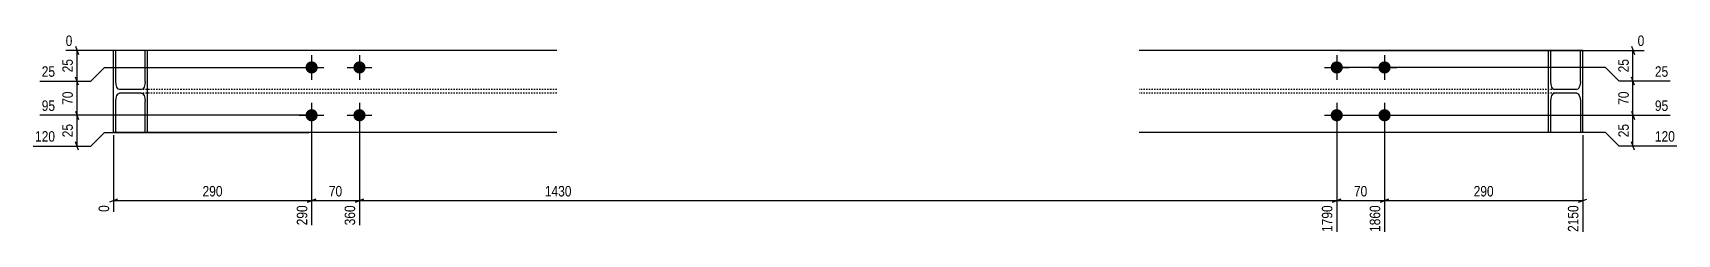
# Model space of a CAD drawing. Header units: millimetres. Extents: x 12 to 11053, y 9 to 364.
# Drawn here: x 12 to 2418, y 9 to 303 of the extents above.
import ezdxf

# ---------------------------------------------------------------- set-up
doc = ezdxf.new("R2010")
doc.units = ezdxf.units.MM
doc.linetypes.add('DXK_LINE_DOT2', pattern=[3.9198, 1.9599, -1.9599])
doc.layers.add('MÅLSÆTNING', color=7, linetype='Continuous')
doc.layers.add('STÅL', color=7, linetype='Continuous')
doc.styles.add('Arial Narrow', font='ARIALN.TTF', dxfattribs={"height": 0.2})

msp = doc.modelspace()

# ---------------------------------------------------------------- hatches: boundary and pattern name
at = {"layer": 'STÅL', "linetype": 'Continuous'}
for points in [[(428.6, 252.8, -1), (410.6, 252.8, -1)], [(498.6, 252.8, -1), (480.6, 252.8, -1)], [(1928.6, 252.8, -1), (1910.6, 252.8, -1)], [(1998.6, 252.8, -1), (1980.6, 252.8, -1)], [(428.6, 182.8, -1), (410.6, 182.8, -1)], [(498.6, 182.8, -1), (480.6, 182.8, -1)], [(1928.6, 182.8, -1), (1910.6, 182.8, -1)], [(1998.6, 182.8, -1), (1980.6, 182.8, -1)]]:
    msp.add_hatch(color=3, dxfattribs=at).paths.add_polyline_path(points)

# ---------------------------------------------------------------- linework, layer by layer
at = {"layer": 'MÅLSÆTNING', "color": 7, "linetype": 'Continuous'}
for p, q in [((415.6, 277.8), (59.7, 277.8)), ((73.9, 283.8), (78.7, 271.8)), ((76.3, 232.8), (76.3, 277.8)), ((1923.6, 277.8), (2369.7, 277.8)), ((2350.7, 283.8), (2355.5, 271.8)), ((2353.1, 232.8), (2353.1, 277.8)), ((96.3, 232.8), (116.3, 252.8)), ((96.3, 232.8), (116.3, 252.8)), ((116.3, 252.8), (415.6, 252.8)), ((116.3, 252.8), (415.6, 252.8)), ((2313.1, 252.8), (1923.6, 252.8)), ((2313.1, 252.8), (1923.6, 252.8)), ((2333.1, 232.8), (2313.1, 252.8)), ((21.7, 232.8), (96.3, 232.8)), ((78.7, 226.8), (73.9, 238.8)), ((2407.7, 232.8), (2333.1, 232.8)), ((2355.5, 226.8), (2350.7, 238.8)), ((415.6, 182.8), (21.7, 182.8)), ((415.6, 182.8), (21.7, 182.8)), ((73.9, 188.8), (78.7, 176.8)), ((76.3, 137.8), (76.3, 182.8)), ((419.6, 178.8), (419.6, 21.7)), ((419.6, 178.8), (419.6, 21.7)), ((489.6, 178.8), (489.6, 21.7)), ((489.6, 178.8), (489.6, 21.7)), ((1919.6, 178.8), (1919.6, 12)), ((1919.6, 178.8), (1919.6, 12)), ((1923.6, 182.8), (2407.7, 182.8)), ((1923.6, 182.8), (2407.7, 182.8)), ((1989.6, 178.8), (1989.6, 12)), ((1989.6, 178.8), (1989.6, 12)), ((2350.7, 188.8), (2355.5, 176.8)), ((2353.1, 137.8), (2353.1, 182.8)), ((96.3, 137.8), (116.3, 157.8)), ((116.3, 157.8), (415.6, 157.8)), ((129.6, 153.8), (129.6, 41.3)), ((2313.1, 157.8), (1923.6, 157.8)), ((2279.6, 153.8), (2279.6, 12)), ((2333.1, 137.8), (2313.1, 157.8)), ((12, 137.8), (96.3, 137.8)), ((78.7, 131.8), (73.9, 143.8)), ((2417.4, 137.8), (2333.1, 137.8)), ((2355.5, 131.8), (2350.7, 143.8)), ((135.6, 60.2), (123.6, 55.4)), ((129.6, 57.8), (419.6, 57.8)), ((425.6, 60.2), (413.6, 55.4)), ((413.6, 55.4), (425.6, 60.2)), ((419.6, 57.8), (489.6, 57.8)), ((495.6, 60.2), (483.6, 55.4)), ((483.6, 55.4), (495.6, 60.2)), ((489.6, 57.8), (1919.6, 57.8)), ((1925.6, 60.2), (1913.6, 55.4)), ((1913.6, 55.4), (1925.6, 60.2)), ((1919.6, 57.8), (1989.6, 57.8)), ((1995.6, 60.2), (1983.6, 55.4)), ((1983.6, 55.4), (1995.6, 60.2)), ((1989.6, 57.8), (2279.6, 57.8)), ((2273.6, 55.4), (2285.6, 60.2))]:
    msp.add_line(p, q, dxfattribs=at)
at = {"layer": 'STÅL', "color": 2, "linetype": 'Continuous'}
for p, q in [((129.6, 157.8), (129.6, 277.8)), ((778.2, 277.8), (129.6, 277.8)), ((133.1, 232.3), (133.1, 277.8)), ((176.1, 232.3), (176.1, 277.8)), ((179.6, 157.8), (179.6, 277.8)), ((2279.6, 277.8), (1630.6, 277.8)), ((2229.6, 157.8), (2229.6, 277.8)), ((2233.1, 232.3), (2233.1, 277.8)), ((2276.1, 232.3), (2276.1, 277.8)), ((2279.6, 157.8), (2279.6, 277.8)), ((133.5, 227.7), (133.1, 232.3)), ((134.6, 223.8), (133.5, 227.7)), ((136.4, 221.2), (134.6, 223.8)), ((138.4, 220.3), (136.4, 221.2)), ((170.8, 220.3), (138.4, 220.3)), ((172.8, 221.2), (170.8, 220.3)), ((174.5, 223.8), (172.8, 221.2)), ((175.7, 227.7), (174.5, 223.8)), ((176.1, 232.3), (175.7, 227.7)), ((2233.5, 227.7), (2233.1, 232.3)), ((2234.6, 223.8), (2233.5, 227.7)), ((2236.4, 221.2), (2234.6, 223.8)), ((2238.4, 220.3), (2236.4, 221.2)), ((2270.8, 220.3), (2238.4, 220.3)), ((2272.8, 221.2), (2270.8, 220.3)), ((2274.5, 223.8), (2272.8, 221.2)), ((2275.7, 227.7), (2274.5, 223.8)), ((2276.1, 232.3), (2275.7, 227.7)), ((133.1, 203.3), (133.5, 207.9)), ((133.1, 157.8), (133.1, 203.3)), ((133.5, 207.9), (134.6, 211.8)), ((134.6, 211.8), (136.4, 214.4)), ((136.4, 214.4), (138.4, 215.3)), ((170.8, 215.3), (138.4, 215.3)), ((170.8, 215.3), (172.8, 214.4)), ((172.8, 214.4), (174.5, 211.8)), ((174.5, 211.8), (175.7, 207.9)), ((175.7, 207.9), (176.1, 203.3)), ((176.1, 157.8), (176.1, 203.3)), ((2233.1, 203.3), (2233.5, 207.9)), ((2233.1, 157.8), (2233.1, 203.3)), ((2233.5, 207.9), (2234.6, 211.8)), ((2234.6, 211.8), (2236.4, 214.4)), ((2236.4, 214.4), (2238.4, 215.3)), ((2270.8, 215.3), (2238.4, 215.3)), ((2270.8, 215.3), (2272.8, 214.4)), ((2272.8, 214.4), (2274.5, 211.8)), ((2274.5, 211.8), (2275.7, 207.9)), ((2275.7, 207.9), (2276.1, 203.3)), ((2276.1, 203.3), (2276.1, 157.8)), ((778.2, 157.8), (129.6, 157.8)), ((2276.1, 157.8), (1630.6, 157.8)), ((2279.6, 157.8), (2276.1, 157.8))]:
    msp.add_line(p, q, dxfattribs=at)
at = {"layer": 'STÅL', "color": 3, "linetype": 'Continuous'}
for p, q in [((419.6, 270.8), (419.6, 234.8)), ((489.6, 270.8), (489.6, 234.8)), ((1919.6, 270.8), (1919.6, 234.8)), ((1989.6, 270.8), (1989.6, 234.8)), ((401.6, 252.8), (437.6, 252.8)), ((471.6, 252.8), (507.6, 252.8)), ((1901.6, 252.8), (1937.6, 252.8)), ((1971.6, 252.8), (2007.6, 252.8)), ((419.6, 200.8), (419.6, 164.8)), ((489.6, 200.8), (489.6, 164.8)), ((1919.6, 200.8), (1919.6, 164.8)), ((1989.6, 200.8), (1989.6, 164.8)), ((401.6, 182.8), (437.6, 182.8)), ((471.6, 182.8), (507.6, 182.8)), ((1901.6, 182.8), (1937.6, 182.8)), ((1971.6, 182.8), (2007.6, 182.8))]:
    msp.add_line(p, q, dxfattribs=at)
at = {"layer": 'STÅL', "color": 7, "linetype": 'DXK_LINE_DOT2'}
for p, q in [((778.2, 220.3), (170.8, 220.3)), ((2238.4, 220.3), (1630.6, 220.3)), ((778.2, 215.3), (170.8, 215.3)), ((2238.4, 215.3), (1630.6, 215.3))]:
    msp.add_line(p, q, dxfattribs=at)

# ---------------------------------------------------------------- next in the draw order: wipeouts: each hides what was drawn before it
at = {"color": 0, "linetype": 'Continuous'}
for points in [[(72.7, 281), (72.7, 303.4), (56.5, 303.4), (56.5, 281)], [(2372.9, 281), (2372.9, 303.4), (2356.7, 303.4), (2356.7, 281)], [(2407.9, 186), (2407.9, 208.4), (2382, 208.4), (2382, 186)], [(2417.7, 141), (2417.7, 163.4), (2382, 163.4), (2382, 141)], [(126.4, 54.2), (104, 54.2), (104, 38), (126.4, 38)], [(416.4, 54.2), (394, 54.2), (394, 18.5), (416.4, 18.5)], [(1916.4, 54.2), (1894, 54.2), (1894, 8.8), (1916.4, 8.8)], [(2276.4, 54.2), (2254, 54.2), (2254, 8.8), (2276.4, 8.8)]]:
    msp.add_wipeout(points, dxfattribs=at).dxf.layer = 'MÅLSÆTNING'
at = {"color": 0}
for points in [[(73.3, 268.2), (50.9, 268.2), (50.9, 242.3), (73.3, 242.3)], [(2350.1, 268.2), (2327.7, 268.2), (2327.7, 242.3), (2350.1, 242.3)], [(292.4, 60.8), (292.4, 83.2), (256.8, 83.2), (256.8, 60.8)], [(467.5, 60.8), (467.5, 83.2), (441.6, 83.2), (441.6, 60.8)], [(1651.5, 60.8), (1651.5, 83.2), (757.7, 83.2), (757.7, 60.8)], [(1967.5, 60.8), (1967.5, 83.2), (1941.6, 83.2), (1941.6, 60.8)], [(2152.4, 60.8), (2152.4, 83.2), (2116.8, 83.2), (2116.8, 60.8)]]:
    msp.add_wipeout(points, dxfattribs=at).dxf.layer = 'MÅLSÆTNING'

# ---------------------------------------------------------------- next in the draw order: linework, layer by layer
at = {"layer": 'MÅLSÆTNING', "color": 7, "linetype": 'Continuous'}
for p, q in [((2333.1, 232.8), (2313.1, 252.8)), ((21.7, 232.8), (96.3, 232.8)), ((78.7, 226.8), (73.9, 238.8)), ((76.3, 182.8), (76.3, 232.8)), ((2407.7, 232.8), (2333.1, 232.8)), ((2355.5, 226.8), (2350.7, 238.8)), ((2353.1, 182.8), (2353.1, 232.8))]:
    msp.add_line(p, q, dxfattribs=at)

# ---------------------------------------------------------------- next in the draw order: texts
at = {"layer": 'MÅLSÆTNING', "color": 3, "linetype": 'Continuous', "style": 'Arial Narrow'}
for s, height, p in [('0', 15.3, (59.7, 284.2)), ('0', 15.3, (2359.9, 284.2)), ('95', 15.27, (2385.2, 189.2)), ('120', 15.27, (2385.2, 144.2))]:
    msp.add_text(s, height=height, dxfattribs=at).set_placement(p)
at = {"layer": 'MÅLSÆTNING', "color": 3, "style": 'Arial Narrow'}
for p in [(70.1, 245.6), (2346.9, 245.6)]:
    msp.add_text('25', height=15.27, rotation=90.0002, dxfattribs=at).set_placement(p)
for s, p in [('290', (260, 64)), ('1430', (760.9, 64)), ('290', (2120, 64))]:
    msp.add_text(s, height=15.27, dxfattribs=at).set_placement(p)
at = {"layer": 'MÅLSÆTNING', "color": 3, "linetype": 'Continuous', "style": 'Arial Narrow'}
for s, height, p in [('0', 15.3, (123.2, 41.3)), ('290', 15.27, (413.2, 21.7)), ('1790', 15.27, (1913.2, 12)), ('2150', 15.27, (2273.2, 12))]:
    msp.add_text(s, height=height, rotation=90.0002, dxfattribs=at).set_placement(p)

# ---------------------------------------------------------------- next in the draw order: wipeouts: each hides what was drawn before it
at = {"color": 0, "linetype": 'Continuous'}
for points in [[(486.4, 54.2), (464, 54.2), (464, 18.5), (486.4, 18.5)], [(1986.4, 54.2), (1964, 54.2), (1964, 8.8), (1986.4, 8.8)]]:
    msp.add_wipeout(points, dxfattribs=at).dxf.layer = 'MÅLSÆTNING'

# ---------------------------------------------------------------- next in the draw order: texts
at = {"layer": 'MÅLSÆTNING', "color": 3, "style": 'Arial Narrow'}
for p in [(444.8, 64), (1944.8, 64)]:
    msp.add_text('70', height=15.27, dxfattribs=at).set_placement(p)
at = {"layer": 'MÅLSÆTNING', "color": 3, "linetype": 'Continuous', "style": 'Arial Narrow'}
for s, p in [('360', (483.2, 21.7)), ('1860', (1983.2, 12))]:
    msp.add_text(s, height=15.27, rotation=90.0002, dxfattribs=at).set_placement(p)

# ---------------------------------------------------------------- next in the draw order: wipeouts: each hides what was drawn before it
at = {"color": 0, "linetype": 'Continuous'}
for points in [[(47.4, 236), (47.4, 258.4), (21.5, 258.4), (21.5, 236)], [(2407.9, 236), (2407.9, 258.4), (2382, 258.4), (2382, 236)]]:
    msp.add_wipeout(points, dxfattribs=at).dxf.layer = 'MÅLSÆTNING'
at = {"color": 0}
for points in [[(73.3, 220.7), (50.9, 220.7), (50.9, 194.8), (73.3, 194.8)], [(2350.1, 220.7), (2327.7, 220.7), (2327.7, 194.8), (2350.1, 194.8)]]:
    msp.add_wipeout(points, dxfattribs=at).dxf.layer = 'MÅLSÆTNING'

# ---------------------------------------------------------------- next in the draw order: linework, layer by layer
at = {"layer": 'MÅLSÆTNING', "color": 7, "linetype": 'Continuous'}
for p, q in [((73.9, 188.8), (78.7, 176.8)), ((2350.7, 188.8), (2355.5, 176.8))]:
    msp.add_line(p, q, dxfattribs=at)

# ---------------------------------------------------------------- next in the draw order: texts
at = {"layer": 'MÅLSÆTNING', "color": 3, "linetype": 'Continuous', "style": 'Arial Narrow'}
for p in [(24.7, 239.2), (2385.2, 239.2)]:
    msp.add_text('25', height=15.27, dxfattribs=at).set_placement(p)
at = {"layer": 'MÅLSÆTNING', "color": 3, "style": 'Arial Narrow'}
for p in [(70.1, 198.1), (2346.9, 198.1)]:
    msp.add_text('70', height=15.27, rotation=90.0002, dxfattribs=at).set_placement(p)

# ---------------------------------------------------------------- next in the draw order: wipeouts: each hides what was drawn before it
at = {"color": 0, "linetype": 'Continuous'}
msp.add_wipeout([(47.4, 186), (47.4, 208.4), (21.5, 208.4), (21.5, 186)], dxfattribs=at).dxf.layer = 'MÅLSÆTNING'
at = {"color": 0}
for points in [[(73.3, 173.2), (50.9, 173.2), (50.9, 147.3), (73.3, 147.3)], [(2350.1, 173.2), (2327.7, 173.2), (2327.7, 147.3), (2350.1, 147.3)]]:
    msp.add_wipeout(points, dxfattribs=at).dxf.layer = 'MÅLSÆTNING'

# ---------------------------------------------------------------- next in the draw order: texts
at = {"layer": 'MÅLSÆTNING', "color": 3, "linetype": 'Continuous', "style": 'Arial Narrow'}
msp.add_text('95', height=15.27, dxfattribs=at).set_placement((24.7, 189.2))
at = {"layer": 'MÅLSÆTNING', "color": 3, "style": 'Arial Narrow'}
msp.add_text('25', height=15.27, rotation=90.0002, dxfattribs=at).set_placement((2346.9, 150.6))

# ---------------------------------------------------------------- next in the draw order: wipeouts: each hides what was drawn before it
at = {"color": 0, "linetype": 'Continuous'}
msp.add_wipeout([(47.4, 141), (47.4, 163.4), (11.7, 163.4), (11.7, 141)], dxfattribs=at).dxf.layer = 'MÅLSÆTNING'

# ---------------------------------------------------------------- next in the draw order: texts
at = {"layer": 'MÅLSÆTNING', "color": 3, "style": 'Arial Narrow'}
msp.add_text('25', height=15.27, rotation=90.0002, dxfattribs=at).set_placement((70.1, 150.6))
at = {"layer": 'MÅLSÆTNING', "color": 3, "linetype": 'Continuous', "style": 'Arial Narrow'}
msp.add_text('120', height=15.27, dxfattribs=at).set_placement((14.9, 144.2))

doc.saveas('drawing.dxf')
